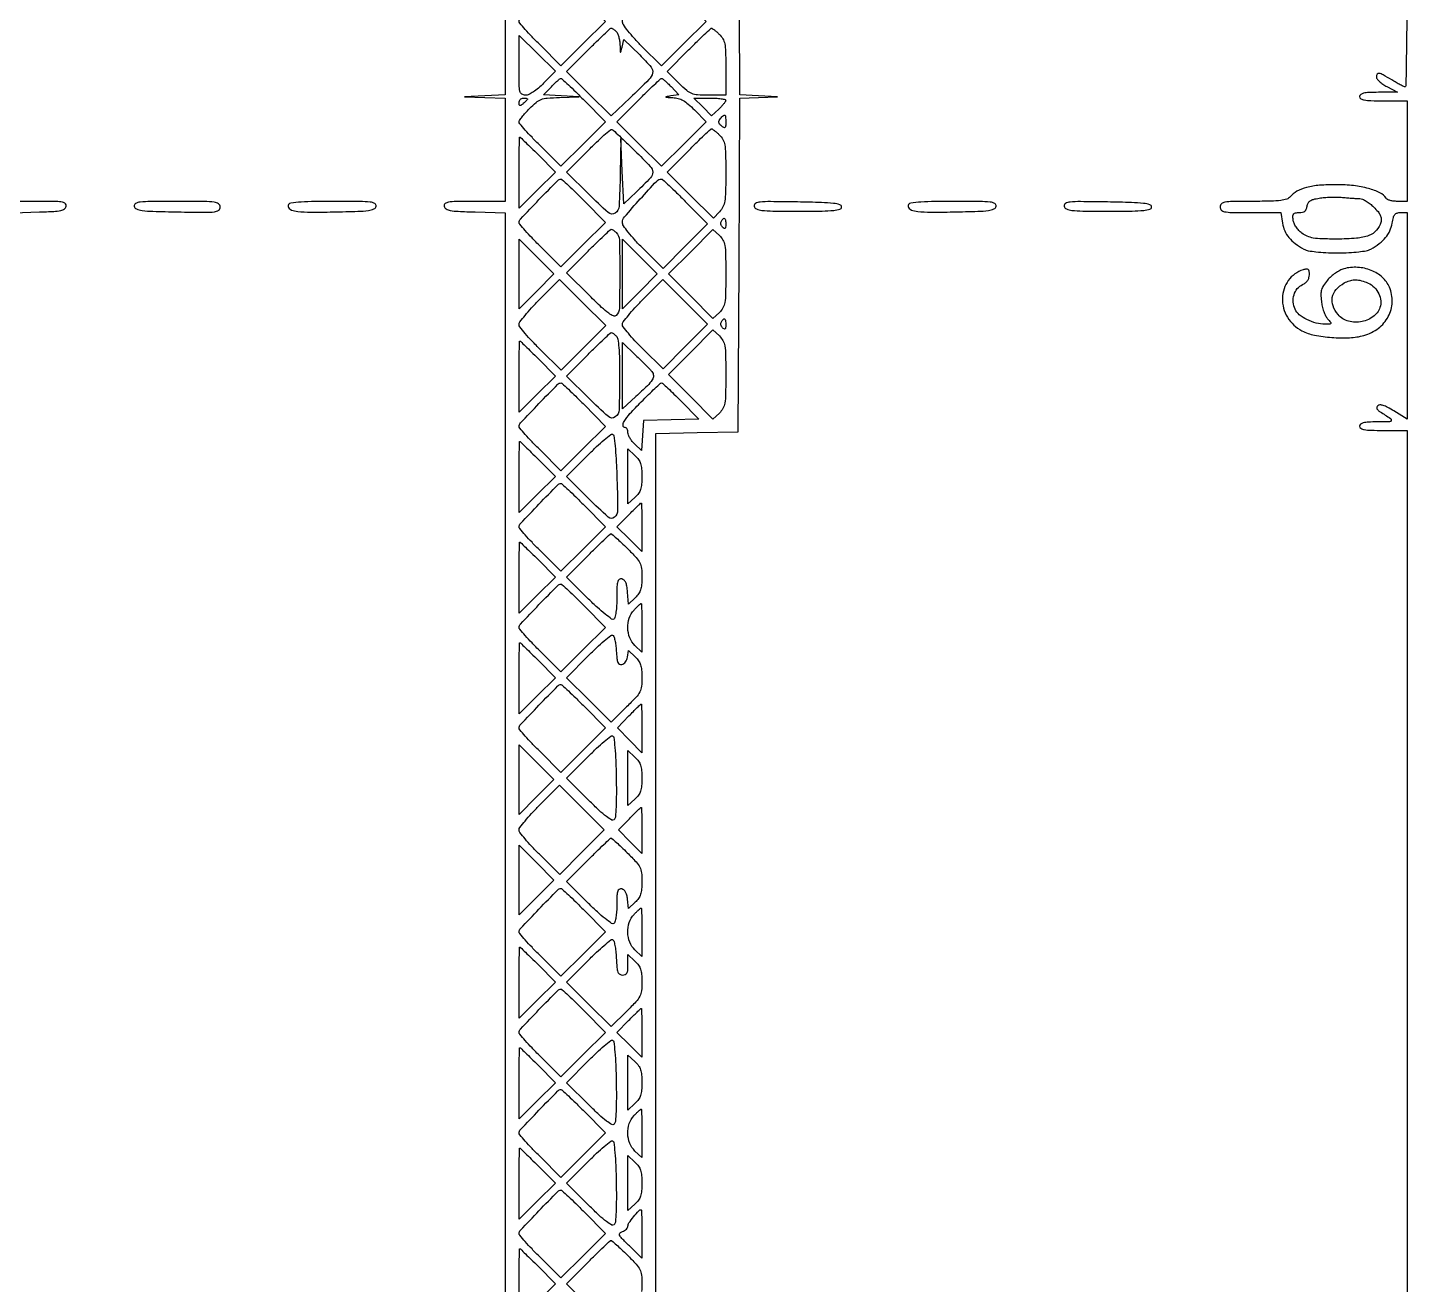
# Model space of a CAD drawing. Extents: x 0 to 836, y 5 to 589.
# Drawn here: x 91.03 to 132.95, y 369.64 to 407.7 of the extents above; entities that cross this region are included whole.
import ezdxf

# ---------------------------------------------------------------- set-up
doc = ezdxf.new("R2010")
doc.units = 0
doc.header["$MEASUREMENT"] = 0

msp = doc.modelspace()

# ---------------------------------------------------------------- linework, layer by layer
for points in [[(201.712326, 537.783562, -0.000001), (217.055896, 537.76491, -0.426088)], [(546.939, 229.3929, -0.000106), (546.943559, 250.949215, -0.000176), (546.957638, 269.095817, -0.000001), (546.976289, 285.583213, -0.415883)], [(836.0595, 588.6891), (420.497259, 588.710259, 0.000013), (261.145696, 588.714318, 0.000021), (126.989856, 588.708632), (4.934769, 588.698274, 0.19889), (4.878609, 588.675009, 0.198853), (4.855343, 588.618859), (4.83877, 516.273901, 0.000036), (4.826254, 436.744061, 0.000021), (4.8222, 342.282364), (4.8222, 95.946129), (4.469225, 95.920114, 0.031904), (4.160456, 95.877435, 0.315999), (4.075312, 95.787407, 0.415411), (4.137995, 95.703578, 0.035338), (4.43445, 95.6826), (4.8222, 95.6826), (4.8222, 50.2101), (4.8222, 4.7376), (420.462, 4.7376), (836.1018, 4.7376)], [(604.852986, 529.408162, -0.000002), (620.423836, 529.389509, -0.550615)], [(238.738155, 529.614638, -0.000002), (224.300981, 529.63329, -0.415836)], [(308.18842, 529.408162, -0.000002), (322.638019, 529.38951, -0.415836)], [(531.796111, 538.074638, -0.000002), (517.6951, 538.093291, -0.426056)], [(413.368417, 538.074638, -0.000002), (399.676779, 538.093291, -0.415815)], [(77.850638, 481.579418, -0.000002), (77.869294, 494.031443, -0.550517)], [(336.166934, 548.220763, -0.000002), (326.827688, 548.233536, -0.413812)], [(77.644162, 421.684687, -0.000002), (77.625507, 409.236574, -0.415775)], [(333.609652, 529.614638, -0.000003), (323.198363, 529.633296, -0.415688)], [(383.716206, 529.408162, -0.000003), (394.123716, 529.389504, -0.425916)], [(68.6952, 512.4222), (68.6952, 424.07169), (68.6952, 335.721179), (68.2299, 335.759766, 0.007133), (67.929172, 335.78039, 0.107826), (67.826408, 335.763741, 0.250288), (67.778728, 335.707689, 0.053641), (67.7646, 335.576376, 0.040763), (67.773948, 335.461903, 0.150693), (67.805902, 335.397748, 0.157767), (67.867426, 335.364407, 0.045946), (67.9761, 335.3544, 0.038131), (68.057092, 335.360586, 0.057076), (68.125472, 335.379251, 0.074992), (68.172132, 335.406604, 0.226478), (68.1876, 335.439, -0.308176), (68.230223, 335.501586, -0.104548), (68.344539, 335.520821, -0.079759), (68.484837, 335.492261, -0.106751), (68.59368, 335.42208, -0.198532), (68.652554, 335.280239, -0.000012), (68.672972, 321.077246, -0.000309), (68.688474, 301.604946, -0.000063), (68.690329, 267.04413)], [(77.841889, 210.212758, -0.000002), (77.851786, 217.49274, -0.413814)], [(86.1228, 450.792572), (86.1228, 406.705194), (85.499464, 406.600455, 0.100315), (83.868412, 405.97451, 0.099926), (82.607151, 404.762259, 0.1007), (81.921518, 403.164231, 0.103551), (81.924609, 401.442009, 0.050819), (82.199961, 400.581557, 0.047863), (82.647485, 399.775665, 0.049065), (83.22665, 399.088919, 0.060583), (83.892168, 398.581824, 0.027792), (84.313921, 398.365183, 0.017806), (84.824667, 398.159201, 0.016577), (85.310444, 398.001134, 0.070475), (85.612129, 397.9584, -0.018306), (85.71499, 397.954633, -0.015555), (85.82308, 397.943316, -0.015835), (85.920901, 397.926816, -0.041935), (85.988981, 397.907049, -0.309751), (86.079515, 397.775741, -0.000067), (86.101574, 389.726527, -0.000595), (86.119331, 377.187861, -0.000057), (86.1228, 346.554849), (86.1228, 295.254)], [(86.292, 346.554849, -0.000057), (86.295469, 377.187861, -0.000595)], [(105.493949, 412.619056), (105.4962, 405.664413), (104.88285, 405.635216), (104.2695, 405.60602), (104.88285, 405.58921), (105.4962, 405.5724), (105.4962, 404.0073), (105.4962, 402.4422), (104.559397, 402.4422, 0.003525), (104.004564, 402.438289, 0.03688), (103.77809, 402.418348, 0.135392), (103.678825, 402.372739, 0.271434), (103.65095, 402.29415, 0.216015), (103.706852, 402.214967, 0.087454), (103.833552, 402.167839, 0.034227), (104.075408, 402.140339, 0.004591), (104.587753, 402.122088), (105.4962, 402.098076), (105.4962, 361.027638)], [(132.817441, 408.857876, -0.002075), (132.803362, 407.315023, -0.000174), (132.784585, 405.936733, -0.412124), (132.75855, 405.911233, -0.111035), (132.718791, 405.920459, -0.00754), (132.614333, 405.972765, -0.010506), (132.490946, 406.040225, -0.007675), (132.3567, 406.120093, 0.00846), (132.095431, 406.274978, 0.082579), (131.975375, 406.319268, 0.307657), (131.916, 406.293581, 0.142341), (131.8914, 406.208921, 0.168972), (131.911957, 406.149827, 0.03918), (131.984592, 406.071527, 0.036138), (132.087199, 405.989844, 0.0286), (132.20865, 405.91656), (132.5259, 405.749078), (131.95485, 405.745339, 0.009031), (131.662458, 405.738142, 0.045588), (131.500748, 405.716377, 0.104163), (131.414975, 405.676783, 0.236978), (131.3838, 405.6147, 0.266366), (131.420279, 405.551083, 0.088943), (131.5248, 405.512682, 0.037256), (131.723814, 405.492675, 0.00643), (132.1029, 405.4878), (132.822, 405.4878), (132.822, 403.965), (132.822, 402.4422), (132.530893, 402.4422, -0.029666), (132.41522, 402.449069, -0.035767), (132.30834, 402.469639, -0.038608), (132.223444, 402.499556, -0.151451), (132.182056, 402.535609, 0.142373), (131.998671, 402.701175, 0.045803), (131.652207, 402.83158, 0.039222), (131.201158, 402.918346, 0.027292), (130.683133, 402.947942, 0.020495), (130.167332, 402.928082, 0.043889), (129.774821, 402.86184, 0.058565), (129.483189, 402.748085, 0.097691), (129.279591, 402.582205, -0.139143), (129.174019, 402.509681, -0.050332), (128.995005, 402.468741, -0.026172), (128.70027, 402.447506, -0.004898), (128.158641, 402.4422, 0.00303), (127.533812, 402.438414, 0.038695), (127.300555, 402.417489, 0.14393), (127.19495, 402.366121, 0.211101), (127.1538, 402.273, 0.198458), (127.192086, 402.180341, 0.152472), (127.289923, 402.128841, 0.042082), (127.505486, 402.10769, 0.003423), (128.073587, 402.1038), (128.993375, 402.1038), (129.044889, 401.781649, 0.066999), (129.114487, 401.550418, 0.065915), (129.243014, 401.344409, 0.058972), (129.43459, 401.161026, 0.03896), (129.6918, 400.996937, 0.075324), (129.828392, 400.948678, 0.01965), (130.059134, 400.913815, 0.017386), (130.354051, 400.891389, 0.010282), (130.707, 400.88413, 0.010282), (131.059949, 400.891389, 0.017386), (131.354866, 400.913815, 0.01965), (131.585608, 400.948678, 0.075324), (131.7222, 400.996937, 0.03896), (131.97941, 401.161026, 0.058972), (132.170986, 401.344409, 0.065915), (132.299513, 401.550418, 0.066999), (132.369111, 401.781649, -0.022349), (132.404468, 401.9532, -0.104443), (132.448654, 402.04327, -0.156671), (132.51556, 402.08863, -0.07136), (132.621313, 402.1038), (132.822, 402.1038), (132.822, 398.973445), (132.822, 395.843089), (132.420392, 396.093056, 0.015207), (132.232426, 396.202264, 0.044291), (132.094701, 396.261696, 0.071963), (131.996019, 396.279163, 0.213905), (131.933942, 396.25365, 0.112662), (131.906948, 396.208104, 0.169717), (131.908118, 396.162405, 0.119778), (131.940032, 396.115781, 0.043552), (132.004478, 396.067288, -0.005817), (132.315876, 395.86784, -0.331812), (132.337897, 395.807278, -0.323375), (132.286079, 395.76762, -0.00566), (131.91255, 395.761491, 0.010086), (131.64427, 395.754713, 0.048769), (131.493523, 395.733025, 0.109555), (131.413285, 395.693411, 0.227288), (131.3838, 395.6319, 0.266366), (131.420279, 395.568283, 0.088943), (131.5248, 395.529882, 0.037256), (131.723814, 395.509875, 0.00643), (132.1029, 395.505), (132.822, 395.505), (132.822, 357.7311)], [(86.313226, 389.726527, -0.000067), (86.335285, 397.775741, -0.309751)], [(90.613092, 402.097537), (91.391429, 402.121818, 0.005792), (91.822389, 402.140262, 0.039049), (92.034191, 402.168473, 0.095791), (92.146604, 402.216196, 0.199932), (92.198086, 402.29415, 0.243752), (92.174951, 402.371912, 0.15484), (92.090015, 402.417894, 0.042959), (91.894256, 402.438148, 0.004308), (91.423939, 402.4422), (90.621472, 402.4422)], [(108.025353, 368.991696), (107.357287, 369.655843), (108.011009, 370.313421, -0.002978), (108.264607, 370.565495, -0.004735), (108.484927, 370.777836, -0.001262), (108.678544, 370.960014, -0.190361), (108.706355, 370.971, -0.183123), (108.733577, 370.960684, -0.002559), (108.867003, 370.84138, -0.00676), (109.020527, 370.698868, -0.004352), (109.19479, 370.52974, -0.011159), (109.46338, 370.252376, -0.068662), (109.577001, 370.089776, -0.091161), (109.62704, 369.922686, -0.027296), (109.6416, 369.656187, -0.020224), (109.63237, 369.428085, -0.057956)]]:
    msp.add_lwpolyline(points, format="xyb")
msp.add_lwpolyline([(110.0646, 359.643478), (110.0646, 395.415877), (111.31245, 395.439288), (112.5603, 395.4627), (112.582116, 400.51755), (112.603931, 405.5724), (113.174316, 405.58897), (113.7447, 405.60554), (113.174314, 405.63512), (112.603928, 405.6647), (112.582114, 410.7157)])
for points in [[(107.888191, 408.552621), (108.541913, 407.895043), (107.865123, 407.222223), (107.188333, 406.549402), (106.553767, 407.179734, -0.006272), (106.310589, 407.427426, -0.009458), (106.105604, 407.649794, -0.004832), (105.938915, 407.841324, -0.178485), (105.9192, 407.894793, -0.192259), (105.960519, 407.998278, -0.001907), (106.52223, 408.585052, -0.001843), (107.089416, 409.168721, -0.201678), (107.188067, 409.2102, -0.189182), (107.218886, 409.198107, -0.001546), (107.41287, 409.017036, -0.005248), (107.634255, 408.804687, -0.003319)], [(110.933791, 408.552621), (111.587513, 407.895043), (110.9108, 407.222298), (110.234086, 406.549554), (109.641743, 407.137358, -0.012488), (109.40788, 407.381318, -0.018858), (109.217941, 407.606097, -0.017163), (109.079618, 407.79599, -0.149915), (109.0494, 407.894508, -0.179392), (109.110774, 408.060065, -0.005699), (109.592058, 408.607243, -0.005211), (110.0885, 409.147418, -0.207175), (110.233516, 409.2102, -0.189144), (110.264429, 409.198072, -0.001555), (110.458425, 409.017036, -0.005264), (110.679845, 408.804687, -0.00333)], [(106.662608, 406.019368, -0.021802), (106.504588, 405.87181, -0.031162), (106.351374, 405.756474, -0.035457), (106.215109, 405.679879, -0.11075), (106.113086, 405.657, -0.149566), (106.003249, 405.690608, -0.193963), (105.944871, 405.777091, -0.049624), (105.922816, 405.974199, -0.003066), (105.9192, 406.564006), (105.9192, 407.471012), (106.468723, 406.926374), (107.018245, 406.381736)], [(108.86328, 407.58588, -0.097598), (108.903069, 407.526559, -0.031388), (108.937919, 407.42596, -0.029948), (108.963497, 407.30645, -0.029422), (108.974809, 407.18403, 0.001452), (108.981953, 406.98687, 0.179947), (108.991386, 406.964257, 0.596873), (109.003126, 406.967339, 0.002953), (109.038259, 407.116097), (109.0917, 407.348493), (109.57438, 406.876263, -0.020522), (109.917433, 406.511913, -0.237876), (109.96398, 406.32746, -0.1432), (109.85474, 406.129546, -0.006301), (109.283946, 405.57675), (108.706242, 405.0312), (108.031764, 405.701721), (107.357287, 406.372243), (108.011009, 407.029821, -0.00347), (108.265094, 407.281883, -0.005473), (108.486951, 407.494236, -0.001679), (108.681109, 407.674827, -0.188655), (108.713245, 407.6874, -0.123383), (108.738329, 407.681115, -0.025963), (108.77733, 407.657579, -0.025733), (108.820854, 407.624743, -0.021906)], [(111.983797, 407.503453, -0.070958), (112.09157, 407.36879, -0.08589), (112.148788, 407.217644, -0.041943), (112.173949, 406.982715, -0.005714), (112.1796, 406.488253), (112.1796, 405.657), (111.654052, 405.657, -0.015695), (111.32786, 405.667242, -0.079889), (111.151263, 405.707143, -0.08185), (110.998074, 405.80001, -0.016927), (110.764915, 406.013836), (110.401325, 406.370672), (111.055828, 407.029036, -0.002775), (111.309528, 407.281416, -0.004427), (111.529477, 407.494006, -0.001105), (111.723125, 407.677074, -0.191053), (111.749163, 407.6874, -0.158456), (111.77266, 407.679762, -0.009073), (111.834105, 407.633366, -0.013118), (111.905961, 407.573924, -0.009207)], [(107.888191, 405.507021), (108.541913, 404.849443), (107.865123, 404.176623), (107.188333, 403.503802), (106.553767, 404.134134, -0.006156), (106.310586, 404.381713, -0.0093), (106.105604, 404.603731, -0.00468), (105.938637, 404.795039, -0.178924), (105.9192, 404.847616, -0.152855), (105.934258, 404.89572, -0.013223), (106.011223, 405.000581, -0.01645), (106.112478, 405.122639, -0.012023), (106.232469, 405.251583, -0.023188), (106.435994, 405.441541, -0.087619), (106.585806, 405.529273, -0.070377), (106.77276, 405.569992, -0.011651), (107.141919, 405.588701), (107.7381, 405.605001), (107.19768, 405.635341), (106.65726, 405.66568), (106.896258, 405.91514, -0.009653), (106.991428, 406.010712, -0.013858), (107.079622, 406.091321, -0.009613), (107.155306, 406.154239, -0.170197), (107.184863, 406.1646, -0.188381), (107.217678, 406.151782, -0.001749), (107.411928, 405.971436, -0.005589), (107.634028, 405.759081, -0.003548)], [(110.523632, 405.917342), (110.760521, 405.670084), (110.51831, 405.633918, 0.002035), (110.366209, 405.610573, 0.64112), (110.36367, 405.601548, 0.166041), (110.383778, 405.593616, 0.001091), (110.575736, 405.585076, -0.055304), (110.740514, 405.559704, -0.064201), (110.887052, 405.499213, -0.04969), (111.040403, 405.389961, -0.019116), (111.230781, 405.210264), (111.58619, 404.848128), (110.909995, 404.175899), (110.2338, 403.503669), (109.556943, 404.176556), (108.880087, 404.849443), (109.533809, 405.507021, -0.003548), (109.787972, 405.759081, -0.005589), (110.010072, 405.971436, -0.001749), (110.204322, 406.151782, -0.188381), (110.237137, 406.1646, -0.16987), (110.266656, 406.154273, -0.009741), (110.341758, 406.091968, -0.013962), (110.429271, 406.01207, -0.009738)], [(106.173, 405.540459, -0.172217), (106.166693, 405.52269, -0.016008), (106.135723, 405.486963, -0.019119), (106.094707, 405.445868, -0.013852), (106.0461, 405.4032, -0.020633), (105.977493, 405.350886, -0.217533), (105.943676, 405.344669, -0.304492), (105.924084, 405.366426, -0.035496), (105.9192, 405.435141, -0.091307), (105.928849, 405.487541, -0.095788), (105.956477, 405.53208, -0.099536), (105.997684, 405.561884, -0.107348), (106.0461, 405.5724, -0.023761), (106.094732, 405.570088, -0.037907), (106.135723, 405.563017, -0.044235), (106.165011, 405.552822, -0.294983)], [(112.1796, 405.502547, -0.149145), (112.167936, 405.464314, -0.019092), (112.116748, 405.394167, -0.020964), (112.047574, 405.313768, -0.016049), (111.965637, 405.231686), (111.751675, 405.030679), (111.480814, 405.30154), (111.209954, 405.5724), (111.694777, 405.5724, -0.013535), (111.880647, 405.567368, -0.022244), (112.037183, 405.551881, -0.018148), (112.157453, 405.530071, -0.352364)], [(112.1796, 404.842941, -0.015399), (112.175846, 404.721075, -0.195984), (112.156376, 404.680629, -0.332293), (112.121496, 404.67736, -0.036154), (112.051657, 404.727266, -0.046911), (111.994253, 404.784794, -0.137756), (111.97181, 404.835488, -0.150414), (111.979987, 404.887611, -0.059704), (112.019716, 404.949125, -0.021987), (112.109008, 405.047568, -0.358351), (112.150329, 405.051795, -0.237665), (112.175377, 405.007833, -0.012803)], [(109.426866, 403.97452, -0.008438), (109.893169, 403.5029, -0.183598), (109.967593, 403.326725, -0.204086), (109.901416, 403.154109, -0.010762), (109.4724, 402.729246), (109.0917, 402.368125), (109.045266, 403.356912), (108.998832, 404.3457), (108.981816, 403.277409, -0.008296), (108.949953, 402.297901, -0.240881), (108.828621, 402.086904, -0.33816), (108.619525, 402.102827, -0.01357), (108.029316, 402.658556), (107.357287, 403.326643), (108.011503, 403.984718, -0.005902), (108.266686, 404.235418, -0.00939), (108.491461, 404.443125, -0.003832), (108.685897, 404.61349, -0.269464), (108.726719, 404.621147, -0.09978), (108.767123, 404.596932, -0.001718), (108.95755, 404.422271, -0.004292), (109.177508, 404.2156, -0.002836)], [(111.983797, 404.457853, -0.077278), (112.093204, 404.317569, -0.085351), (112.150203, 404.155312, -0.037591), (112.174487, 403.893199, -0.00431), (112.1796, 403.300056, -0.004654), (112.174222, 402.722227, -0.034745), (112.150102, 402.449095, -0.074026), (112.09563, 402.276266, -0.075413), (111.993413, 402.128019), (111.807227, 401.929832), (111.105115, 402.628296), (110.403004, 403.326761), (111.056667, 403.98428, -0.002779), (111.310046, 404.236336, -0.004432), (111.529724, 404.448654, -0.001108), (111.723127, 404.631475, -0.191041), (111.749163, 404.6418, -0.158456), (111.77266, 404.634162, -0.009073), (111.834105, 404.587766, -0.013118), (111.905961, 404.528324, -0.009207)], [(106.492778, 403.856889), (107.019168, 403.325778), (106.469184, 402.780683), (105.9192, 402.235588), (105.9192, 403.311794, -0.002054), (105.920896, 403.724464, -0.003426), (105.926131, 404.071864, -0.000473), (105.933145, 404.378578, -0.407257), (105.942794, 404.388, -0.193708), (105.958794, 404.38156, -0.000647), (106.114084, 404.231986, -0.003383), (106.289276, 404.060501, -0.002097)], [(107.888191, 402.461421), (108.541913, 401.803843), (107.865123, 401.131023), (107.188333, 400.458202), (106.553767, 401.088534, -0.006272), (106.310589, 401.336226, -0.009458), (106.105604, 401.558594, -0.004832), (105.938915, 401.750124, -0.178485), (105.9192, 401.803593, -0.192259), (105.960519, 401.907078, -0.001907), (106.52223, 402.493852, -0.001843), (107.089416, 403.077521, -0.201678), (107.188067, 403.119, -0.189182), (107.218886, 403.106907, -0.001546), (107.41287, 402.925836, -0.005248), (107.634255, 402.713487, -0.003319)], [(110.9529, 402.4422), (111.625731, 401.7654), (110.952902, 401.088602), (110.280074, 400.411805), (109.664737, 401.023035, -0.011914), (109.420996, 401.276969, -0.018359), (109.223876, 401.508928, -0.016542), (109.080232, 401.704054, -0.15152), (109.0494, 401.80346, -0.179417), (109.110731, 401.968875, -0.005689), (109.592101, 402.516065, -0.005203), (110.088605, 403.056265, -0.207169), (110.233516, 403.119, -0.189472), (110.26448, 403.106829, -0.001474), (110.464038, 402.92019, -0.005123), (110.691627, 402.701636, -0.003235)], [(94.260414, 402.29415, 0.252541), (94.327342, 402.212126, 0.065668), (94.497571, 402.166747, 0.025016), (94.826806, 402.140567, 0.002804), (95.577917, 402.122747, 0.002061), (96.403083, 402.1112, 0.031064), (96.689668, 402.126185, 0.126764), (96.8178, 402.175372, 0.24262), (96.867, 402.270797, 0.246211), (96.816558, 402.367024, 0.119511), (96.683279, 402.418298, 0.030265), (96.387428, 402.438703, 0.002087), (95.549497, 402.4422, 0.002314), (94.755125, 402.438523, 0.026279), (94.441727, 402.41913, 0.092921), (94.299345, 402.375139, 0.330137)], [(98.935144, 402.350229, 0.362859), (98.952441, 402.229753, 0.142614), (99.115029, 402.151472, 0.039903), (99.509933, 402.117573, 0.006123), (100.298813, 402.122605, 0.002888), (101.032483, 402.14051, 0.025518), (101.355386, 402.166788, 0.067043), (101.522379, 402.212307, 0.250335), (101.588591, 402.29415, 0.329521), (101.549782, 402.375108, 0.093362), (101.407985, 402.419122, 0.026378), (101.095724, 402.438521, 0.002325), (100.304496, 402.4422, 0.004799), (99.731743, 402.436703, 0.011967), (99.313482, 402.418652, 0.008478), (99.002665, 402.392476, 0.233154)], [(113.041285, 402.296332, 0.251212), (113.108728, 402.213355, 0.071206), (113.275255, 402.170142, 0.025348), (113.602801, 402.150125, 0.002588), (114.380359, 402.1461, 0.002964), (115.102334, 402.15038, 0.021179), (115.450993, 402.169299, 0.045119), (115.638997, 402.20482, 0.335246), (115.6905, 402.273, 0.334881), (115.638483, 402.341956, 0.04165), (115.442282, 402.380702, 0.020579), (115.083103, 402.406092, 0.002999), (114.351427, 402.423232, 0.002151), (113.532387, 402.433978, 0.02635), (113.21973, 402.420253, 0.099142), (113.08015, 402.377962, 0.328399)], [(117.716344, 402.350229, 0.362859), (117.733641, 402.229753, 0.142614), (117.896229, 402.151472, 0.039903), (118.291133, 402.117573, 0.006123), (119.080013, 402.122605, 0.002888), (119.813683, 402.14051, 0.025518), (120.136586, 402.166788, 0.067043), (120.303579, 402.212307, 0.250335), (120.369791, 402.29415, 0.329521), (120.330982, 402.375108, 0.093362), (120.189185, 402.419122, 0.026378), (119.876924, 402.438521, 0.002325), (119.085696, 402.4422, 0.004799), (118.512943, 402.436703, 0.011967), (118.094682, 402.418652, 0.008478), (117.783865, 402.392476, 0.233154)], [(122.431885, 402.296332, 0.251212), (122.499328, 402.213355, 0.071206), (122.665855, 402.170142, 0.025348), (122.993401, 402.150125, 0.002588), (123.770959, 402.1461, 0.002964), (124.492934, 402.15038, 0.021179), (124.841593, 402.169299, 0.045119), (125.029597, 402.20482, 0.335246), (125.0811, 402.273, 0.334881), (125.029083, 402.341956, 0.04165), (124.832882, 402.380702, 0.020579), (124.473703, 402.406092, 0.002999), (123.742027, 402.423232, 0.002151), (122.922987, 402.433978, 0.02635), (122.61033, 402.420253, 0.099142), (122.47075, 402.377962, 0.328399)], [(131.392691, 402.5268, -0.108756), (131.469653, 402.50986, -0.029931), (131.579532, 402.450804, -0.028752), (131.699156, 402.367108, -0.026519), (131.811822, 402.268091, -0.023751), (131.93974, 402.130578, -0.067973), (132.0096, 402.02063, -0.092861), (132.035468, 401.917217, -0.076605), (132.024896, 401.803861, -0.125335), (131.895932, 401.565119, -0.116489), (131.665257, 401.409255, -0.070217), (131.289578, 401.324424, -0.020473), (130.695774, 401.3001, -0.007147), (130.237736, 401.306647, -0.034314), (129.978104, 401.33196, -0.058729), (129.797144, 401.384606, -0.05978), (129.634554, 401.477667, -0.046887), (129.539851, 401.562927, -0.040033), (129.457031, 401.668743, -0.041732), (129.396365, 401.779617, -0.07475), (129.368931, 401.879517, -0.033542), (129.36267, 402.000431, -0.169847), (129.385591, 402.062874, -0.182714), (129.44127, 402.094832, -0.039926), (129.553397, 402.1038, 0.051709), (129.654215, 402.114254, 0.117387), (129.723103, 402.146716, 0.125712), (129.767113, 402.205016, 0.063945), (129.791666, 402.29415, -0.086661), (129.822897, 402.390331, -0.123498), (129.8827, 402.456806, -0.083627), (129.985487, 402.503396, -0.023955), (130.1571, 402.540117, -0.021387), (130.313449, 402.55899, -0.011893), (130.505181, 402.569272, -0.011845), (130.700073, 402.570461, -0.018742), (130.866858, 402.561267, 0.003403), (131.020362, 402.548073, 0.003371), (131.174506, 402.536925, 0.003307), (131.309495, 402.528973, 0.013057)], [(108.86328, 401.49468, -0.193087), (108.958068, 401.272913, -0.005732), (108.969381, 400.242038, -0.005737), (108.957048, 399.21124, -0.192828), (108.862052, 398.989292, -0.302107), (108.776752, 398.972123, -0.062273), (108.636168, 399.05123, -0.030479), (108.420714, 399.23192, -0.005997), (108.058354, 399.583852), (107.357404, 400.281161), (108.011067, 400.93868, -0.00347), (108.26513, 401.190719, -0.005473), (108.486968, 401.403054, -0.001679), (108.681109, 401.583627, -0.188654), (108.713245, 401.5962, -0.123383), (108.738329, 401.589915, -0.025963), (108.77733, 401.566378, -0.025733), (108.820854, 401.533543, -0.021906)], [(112.1796, 400.2426, -0.004241), (112.174515, 399.643077, -0.036928), (112.150376, 399.377916, -0.08434), (112.093859, 399.214454, -0.079023), (111.985591, 399.074632), (111.791581, 398.892369), (111.120425, 399.567485), (110.449269, 400.2426), (111.120425, 400.917715), (111.791581, 401.592831), (111.985591, 401.410568, -0.079023), (112.093859, 401.270746, -0.08434), (112.150376, 401.107284, -0.036928), (112.174515, 400.842123, -0.004241)], [(112.1796, 401.74848, -0.02285), (112.175618, 401.66139, -0.178281), (112.15845, 401.625321, -0.339454), (112.129996, 401.621913, -0.062607), (112.085451, 401.656509, -0.074436), (112.053737, 401.699391, -0.072722), (112.035656, 401.750018, -0.077894), (112.033521, 401.800399, -0.11056), (112.048144, 401.842629, -0.044558), (112.106732, 401.920888, -0.382301), (112.146688, 401.925252, -0.217734), (112.173645, 401.878226, -0.022936)], [(130.904364, 400.400201, 0.055757), (130.785335, 400.352442, 0.028701), (130.648286, 400.268349, 0.028124), (130.515614, 400.164533, 0.037788), (130.408857, 400.055544, 0.029405), (130.290821, 399.897245, 0.074549), (130.230761, 399.76735, 0.072535), (130.210557, 399.623416, 0.026727), (130.222637, 399.418212, 0.031012), (130.249503, 399.26559, 0.027174), (130.29591, 399.11041, 0.028137), (130.353462, 398.974733, 0.069644), (130.414007, 398.885567, -0.010125), (130.507995, 398.777387, -0.29066), (130.512543, 398.742415, -0.281034), (130.482741, 398.722614, -0.009632), (130.336695, 398.7198, -0.06538), (130.066144, 398.755329, -0.050678), (129.788062, 398.860768, -0.053033), (129.555839, 399.009502, -0.117448), (129.427452, 399.174466, -0.088801), (129.371887, 399.391724, -0.091593), (129.396118, 399.612283, -0.097345), (129.494816, 399.799038, -0.116273), (129.651834, 399.920657, 0.05591), (129.742624, 399.974984, 0.077484), (129.808225, 400.043289, 0.081855), (129.847516, 400.125213, 0.071083), (129.861, 400.219581, 0.033646), (129.853749, 400.327215, 0.197222), (129.825967, 400.375293, 0.203472), (129.773041, 400.38914, 0.035991), (129.67065, 400.366511, 0.166211), (129.222601, 400.04741, 0.151956), (129.04334, 399.508124, 0.141227), (129.197458, 398.931775, 0.139974), (129.635059, 398.52348, 0.068762), (130.013845, 398.391482, 0.030667), (130.538277, 398.319346, 0.030666), (131.078529, 398.311746, 0.056497), (131.511904, 398.381737, 0.094057), (131.950497, 398.599341, 0.109336), (132.251659, 398.953379, 0.113597), (132.368229, 399.390096, 0.108016), (132.285614, 399.842605, 0.11261), (132.073483, 400.139711, 0.085907), (131.732827, 400.350956, 0.080936), (131.320923, 400.444002, 0.082894)], [(107.866356, 398.003338), (107.189681, 397.326663), (106.554441, 397.957664, -0.009369), (106.311069, 398.208645, -0.013445), (106.105802, 398.440623, -0.009229), (105.945344, 398.639438, -0.166663), (105.9192, 398.715693, -0.164069), (105.944851, 398.791762, -0.009591), (106.098801, 398.986214, -0.013701), (106.296373, 399.213192, -0.009602), (106.530607, 399.458236), (107.142013, 400.07375), (107.842522, 399.376881), (108.54303, 398.680012)], [(110.953572, 398.043676), (110.280074, 397.366205), (109.664737, 397.977435, -0.00967), (109.428996, 398.220838, -0.013809), (109.230155, 398.446431, -0.009678), (109.075236, 398.639787, -0.165519), (109.0494, 398.715693, -0.164102), (109.07506, 398.791772, -0.009578), (109.229166, 398.98638, -0.01369), (109.426919, 399.21354, -0.009593), (109.661368, 399.458801), (110.273337, 400.074881), (110.950204, 399.398015), (111.62707, 398.721148)], [(131.585368, 399.992576, -0.085784), (131.785597, 399.874053, -0.082624), (131.937481, 399.693841, -0.086689), (132.017651, 399.482443, -0.109293), (132.01177, 399.2738, -0.16313), (131.818244, 398.971418, -0.119704), (131.455358, 398.800669, -0.116706), (131.04702, 398.813266, -0.150427), (130.73106, 399.012158, -0.088728), (130.576434, 399.274033, -0.138217), (130.555187, 399.533553, -0.134064), (130.672982, 399.771576, -0.081178), (130.9185, 399.971219, -0.05298), (131.074225, 400.039801, -0.069353), (131.227311, 400.066158, -0.063219), (131.392464, 400.050545, -0.035715)], [(112.1796, 398.70288, -0.02285), (112.175618, 398.61579, -0.178281), (112.15845, 398.579721, -0.339454), (112.129996, 398.576313, -0.062607), (112.085451, 398.610909, -0.074436), (112.053737, 398.653791, -0.072722), (112.035656, 398.704418, -0.077894), (112.033521, 398.754799, -0.11056), (112.048144, 398.797029, -0.044558), (112.106732, 398.875288, -0.382301), (112.146688, 398.879652, -0.217734), (112.173645, 398.832626, -0.022936)], [(106.492778, 397.681089), (107.019168, 397.149978), (106.469184, 396.604883), (105.9192, 396.059788), (105.9192, 397.135994, -0.002054), (105.920896, 397.548664, -0.003426), (105.926131, 397.896064, -0.000473), (105.933145, 398.202778, -0.407257), (105.942794, 398.2122, -0.193708), (105.958794, 398.20576, -0.000647), (106.114084, 398.056186, -0.003383), (106.289276, 397.884701, -0.002097)], [(108.86328, 398.36448, -0.161484), (108.910291, 398.27082, -0.015431), (108.939798, 398.013408, -0.015073), (108.959007, 397.652183, -0.005746), (108.9648, 397.148139, -0.007702), (108.949104, 396.129303, -0.234602), (108.832135, 395.910892, -0.349844), (108.624746, 395.922272, -0.013642), (108.029316, 396.482756), (107.357287, 397.150843), (108.011009, 397.808421, -0.00347), (108.265094, 398.060483, -0.005473), (108.486951, 398.272836, -0.001679), (108.681109, 398.453427, -0.188655), (108.713245, 398.466, -0.123383), (108.738329, 398.459715, -0.025963), (108.77733, 398.436178, -0.025733), (108.820854, 398.403343, -0.021906)], [(112.1796, 397.197, -0.004241), (112.174515, 396.597477, -0.036928), (112.150376, 396.332316, -0.08434), (112.093859, 396.168854, -0.079023), (111.985591, 396.029032), (111.791581, 395.846769), (111.120425, 396.521885), (110.449269, 397.197), (111.120425, 397.872115), (111.791581, 398.547231), (111.985591, 398.364968, -0.079023), (112.093859, 398.225146, -0.08434), (112.150376, 398.061684, -0.036928), (112.174515, 397.796523, -0.004241)], [(109.944936, 397.285784, -0.168991), (109.988823, 397.164983, -0.1476), (109.951588, 397.035215, -0.056938), (109.804969, 396.856208, -0.008051), (109.457432, 396.529393), (109.0494, 396.157887), (109.0494, 397.160358), (109.0494, 398.162829), (109.447215, 397.785664, -0.003365), (109.606846, 397.632266, -0.003836), (109.757519, 397.483244, -0.003481), (109.883538, 397.354904, -0.021507)], [(107.888191, 396.285621), (108.541913, 395.628043), (107.865123, 394.955223), (107.188333, 394.282402), (106.553767, 394.912734, -0.006272), (106.310589, 395.160426, -0.009458), (106.105604, 395.382794, -0.004832), (105.938915, 395.574324, -0.178485), (105.9192, 395.627793, -0.192259), (105.960519, 395.731278, -0.001907), (106.52223, 396.318052, -0.001843), (107.089416, 396.901721, -0.201678), (107.188067, 396.9432, -0.189182), (107.218886, 396.931107, -0.001546), (107.41287, 396.750036, -0.005248), (107.634255, 396.537687, -0.003319)], [(110.822779, 396.39655), (111.364569, 395.849901), (110.524235, 395.8255), (109.6839, 395.8011), (109.657973, 395.346691), (109.632046, 394.892282), (109.425323, 395.086488, -0.035657), (109.346217, 395.172202, -0.034727), (109.279325, 395.269016, -0.036797), (109.232912, 395.362312, -0.097322), (109.2186, 395.435147, 0.052809), (109.212341, 395.49424, 0.072644), (109.193749, 395.544229, 0.092522), (109.166285, 395.577803, 0.176977), (109.134, 395.5896, -0.394924), (109.069537, 395.649925, -0.156661), (109.101652, 395.778652, -0.045895), (109.278542, 396.012787, -0.010703), (109.618181, 396.370027, -0.003863), (109.839592, 396.589726, -0.006056), (110.033693, 396.77483, -0.002046), (110.203056, 396.931183, -0.187498), (110.233975, 396.9432, -0.186972), (110.264785, 396.931261, -0.002234), (110.426329, 396.782622, -0.006338), (110.611716, 396.60608, -0.004055)], [(108.8802, 394.158263, -0.005916), (108.905042, 393.088673, -0.223398), (108.80732, 392.874571, -0.375535), (108.620323, 392.87746, -0.012132), (108.029316, 393.437156), (107.357287, 394.105243), (108.011503, 394.763318, -0.008176), (108.268472, 395.013486, -0.012717), (108.498832, 395.219722, -0.006921), (108.69612, 395.382859, -0.254388), (108.751809, 395.392928, -0.288934), (108.789373, 395.347314, -0.005688), (108.8256, 395.033666, -0.011184), (108.857422, 394.642878, -0.005957)], [(106.492778, 394.635489), (107.019168, 394.104378), (106.469184, 393.559283), (105.9192, 393.014188), (105.9192, 394.090394, -0.002054), (105.920896, 394.503064, -0.003426), (105.926131, 394.850464, -0.000473), (105.933145, 395.157178, -0.407257), (105.942794, 395.1666, -0.193708), (105.958794, 395.16016, -0.000647), (106.114084, 395.010586, -0.003383), (106.289276, 394.839101, -0.002097)], [(109.6416, 394.1091, -0.01996), (109.632256, 393.875137, -0.060554), (109.600543, 393.719323, -0.07653), (109.537483, 393.596555, -0.047368), (109.4301, 393.4746), (109.2186, 393.275906), (109.2186, 394.1091), (109.2186, 394.942294), (109.4301, 394.7436, -0.047368), (109.537483, 394.621645, -0.07653), (109.600543, 394.498877, -0.060554), (109.632256, 394.343063, -0.01996)], [(107.888191, 393.240021), (108.541913, 392.582443), (107.865123, 391.909623), (107.188333, 391.236802), (106.553767, 391.867134, -0.006272), (106.310589, 392.114826, -0.009458), (106.105604, 392.337194, -0.004832), (105.938915, 392.528724, -0.178485), (105.9192, 392.582193, -0.192259), (105.960519, 392.685678, -0.001907), (106.52223, 393.272452, -0.001843), (107.089416, 393.856121, -0.201678), (107.188067, 393.8976, -0.189182), (107.218886, 393.885507, -0.001546), (107.41287, 393.704436, -0.005248), (107.634255, 393.492087, -0.003319)], [(109.6416, 392.568686), (109.6416, 391.831971), (109.260733, 392.205764), (108.879867, 392.579556), (109.236048, 392.942478, -0.00324), (109.374363, 393.081596, -0.005133), (109.494852, 393.198792, -0.001471), (109.600531, 393.2989, -0.191126), (109.616914, 393.3054, -0.403157), (109.626966, 393.295722, -0.0011), (109.634349, 393.08899, -0.005234), (109.639826, 392.851176, -0.00314)], [(109.19479, 391.93354, -0.011159), (109.46338, 391.656176, -0.068662), (109.577001, 391.493576, -0.091161), (109.62704, 391.326486, -0.027296), (109.6416, 391.059987, -0.020255), (109.63228, 390.830009, -0.059357), (109.600888, 390.674815, -0.075301), (109.539147, 390.55281, -0.049494), (109.43544, 390.434016), (109.22928, 390.240339), (109.20279, 390.60889, 0.02076), (109.182625, 390.786157, 0.065034), (109.149015, 390.90102, 0.106282), (109.098646, 390.970638, 0.137163), (109.02825, 391.005523, 0.192474), (108.951783, 390.990592, 0.187536), (108.905626, 390.926872, 0.057578), (108.884617, 390.778972, 0.006519), (108.8802, 390.440196, -0.013652), (108.873681, 390.201491, -0.021967), (108.853664, 389.998995, -0.020068), (108.824704, 389.84215, -0.201279), (108.786809, 389.789067, -0.303266), (108.723007, 389.791322, -0.01208), (108.528128, 389.938974, -0.017355), (108.2933, 390.139696, -0.010125), (108.025353, 390.395496), (107.357287, 391.059643), (108.011009, 391.717221, -0.002978), (108.264607, 391.969295, -0.004735), (108.484927, 392.181636, -0.001262), (108.678544, 392.363814, -0.190361), (108.706355, 392.3748, -0.183123), (108.733577, 392.364484, -0.002559), (108.867003, 392.24518, -0.00676), (109.020527, 392.102668, -0.004352)], [(106.492778, 391.589889), (107.019168, 391.058778), (106.469184, 390.513683), (105.9192, 389.968588), (105.9192, 391.044794, -0.002054), (105.920896, 391.457464, -0.003426), (105.926131, 391.804864, -0.000473), (105.933145, 392.111578, -0.407257), (105.942794, 392.121, -0.193708), (105.958794, 392.11456, -0.000647), (106.114084, 391.964986, -0.003383), (106.289276, 391.793501, -0.002097)], [(107.888191, 390.194421), (108.541913, 389.536843), (107.865123, 388.864023), (107.188333, 388.191202), (106.553767, 388.821534, -0.006272), (106.310589, 389.069226, -0.009458), (106.105604, 389.291594, -0.004832), (105.938915, 389.483124, -0.178485), (105.9192, 389.536593, -0.192259), (105.960519, 389.640078, -0.001907), (106.52223, 390.226852, -0.001843), (107.089416, 390.810521, -0.201678), (107.188067, 390.852, -0.189182), (107.218886, 390.839907, -0.001546), (107.41287, 390.658836, -0.005248), (107.634255, 390.446487, -0.003319)], [(109.6416, 389.525953), (109.6416, 388.792106), (109.4301, 388.9908, -0.110354), (109.272474, 389.222797, -0.088052), (109.211844, 389.519881, -0.087666), (109.257093, 389.820873, -0.107938), (109.402547, 390.063997, -0.006974), (109.475033, 390.13903, -0.010459), (109.540553, 390.202283, -0.005704), (109.596975, 390.253334, -0.183019), (109.614047, 390.2598, -0.401662), (109.62525, 390.249069, -0.001379), (109.633506, 390.044232, -0.005864), (109.63962, 389.807344, -0.003519)], [(106.492778, 388.544289), (107.019168, 388.013178), (106.469184, 387.468083), (105.9192, 386.922988), (105.9192, 387.999194, -0.002054), (105.920896, 388.411864, -0.003426), (105.926131, 388.759264, -0.000473), (105.933145, 389.065978, -0.407257), (105.942794, 389.0754, -0.193708), (105.958794, 389.06896, -0.000647), (106.114084, 388.919386, -0.003383), (106.289276, 388.747901, -0.002097)], [(108.863656, 388.830784, 0.011437), (108.882732, 388.5957, 0.070839), (108.912072, 388.478493, 0.179114), (108.960326, 388.425773, 0.167389), (109.032856, 388.415298, 0.114359), (109.089804, 388.440457, 0.069032), (109.14242, 388.492673, 0.063411), (109.182955, 388.562699, 0.064296), (109.20441, 388.640323), (109.232519, 388.838017), (109.43706, 388.645862, -0.050195), (109.539717, 388.527939, -0.075004), (109.601042, 388.406089, -0.058961), (109.632306, 388.250865, -0.020245), (109.6416, 388.021413, -0.027995), (109.626588, 387.753503, -0.092548), (109.575159, 387.585172, -0.067417), (109.457957, 387.419507, -0.010325), (109.175843, 387.129149), (108.710086, 386.669178), (108.033687, 387.34161), (107.357287, 388.014043), (108.011503, 388.672118, -0.008164), (108.268472, 388.922298, -0.012696), (108.498832, 389.128572, -0.006904), (108.696132, 389.291773, -0.25397), (108.751809, 389.301897, -0.235212), (108.78684, 389.267271, -0.024027), (108.820177, 389.151835, -0.025982), (108.847529, 389.002488, -0.017775)], [(107.888191, 387.148821), (108.541913, 386.491243), (107.865123, 385.818423), (107.188333, 385.145602), (106.553767, 385.775934, -0.006272), (106.310589, 386.023626, -0.009458), (106.105604, 386.245994, -0.004832), (105.938915, 386.437524, -0.178485), (105.9192, 386.490993, -0.192259), (105.960519, 386.594478, -0.001907), (106.52223, 387.181252, -0.001843), (107.089416, 387.764921, -0.201678), (107.188067, 387.8064, -0.189182), (107.218886, 387.794307, -0.001546), (107.41287, 387.613236, -0.005248), (107.634255, 387.400887, -0.003319)], [(109.6416, 386.475806), (109.6416, 385.737412), (109.270865, 386.116256), (108.90013, 386.4951), (109.24618, 386.85465, -0.003333), (109.380611, 386.992475, -0.005278), (109.497828, 387.108582, -0.00154), (109.60061, 387.207651, -0.193338), (109.616914, 387.2142, -0.403185), (109.626966, 387.204521, -0.001095), (109.634349, 386.997297, -0.005222), (109.639826, 386.758941, -0.003133)], [(108.861461, 385.014301, -0.005496), (108.865814, 384.497898, -0.011756), (108.855419, 384.099333, -0.008658), (108.835042, 383.7952, -0.177113), (108.796885, 383.713045, -0.338292), (108.724329, 383.703339, -0.033263), (108.567745, 383.80726, -0.024841), (108.346854, 383.99411, -0.007671), (108.033018, 384.296676), (107.357287, 384.968443), (108.011503, 385.626518, -0.008185), (108.268472, 385.876677, -0.012732), (108.498832, 386.082887, -0.006932), (108.696111, 386.245976, -0.254689), (108.751809, 386.256006, -0.29226), (108.789606, 386.20941, -0.006187), (108.820677, 385.901149, -0.011467), (108.846167, 385.510423, -0.005699)], [(109.6416, 384.9723, -0.01996), (109.632256, 384.738337, -0.060554), (109.600543, 384.582523, -0.07653), (109.537483, 384.459755, -0.047368), (109.4301, 384.3378), (109.2186, 384.139106), (109.2186, 384.9723), (109.2186, 385.805494), (109.4301, 385.6068, -0.047368), (109.537483, 385.484845, -0.07653), (109.600543, 385.362077, -0.060554), (109.632256, 385.206263, -0.01996)], [(107.823372, 382.731076), (107.149874, 382.053605), (106.534537, 382.664835, -0.00967), (106.298796, 382.908238, -0.013809), (106.099955, 383.133831, -0.009678), (105.945036, 383.327187, -0.165519), (105.9192, 383.403093, -0.164102), (105.94486, 383.479172, -0.009578), (106.098966, 383.67378, -0.01369), (106.296719, 383.90094, -0.009593), (106.531168, 384.146201), (107.143137, 384.762281), (107.820004, 384.085415), (108.49687, 383.408548)], [(109.6416, 383.387294), (109.6416, 382.690588), (109.284679, 383.04751), (108.927757, 383.404431), (109.259548, 383.744215, -0.00354), (109.388543, 383.874461, -0.005583), (109.501257, 383.984188, -0.001731), (109.599891, 384.077437, -0.190734), (109.616469, 384.084, -0.402212), (109.626693, 384.074189, -0.001273), (109.634218, 383.879343, -0.005633), (109.639794, 383.654443, -0.00338)], [(109.19479, 382.71214, -0.011159), (109.46338, 382.434776, -0.068662), (109.577001, 382.272176, -0.091161), (109.62704, 382.105086, -0.027296), (109.6416, 381.838587, -0.02025), (109.632291, 381.608835, -0.059187), (109.600954, 381.453628, -0.075175), (109.539392, 381.33169, -0.049794), (109.436137, 381.213271), (109.230674, 381.020249), (109.203487, 381.303582, 0.03428), (109.182571, 381.429819, 0.070082), (109.146097, 381.523119, 0.094685), (109.094416, 381.584303, 0.12397), (109.02825, 381.61496, 0.169177), (108.952383, 381.603652, 0.199828), (108.906338, 381.548224, 0.066622), (108.884861, 381.419786, 0.00816), (108.8802, 381.134196, -0.01709), (108.873392, 380.935083, -0.023761), (108.852769, 380.757883, -0.021609), (108.823322, 380.617378, -0.194245), (108.786809, 380.567667, -0.303266), (108.723007, 380.569922, -0.01208), (108.528128, 380.717574, -0.017355), (108.2933, 380.918296, -0.010125), (108.025353, 381.174096), (107.357287, 381.838243), (108.011009, 382.495821, -0.002978), (108.264607, 382.747895, -0.004735), (108.484927, 382.960236, -0.001262), (108.678544, 383.142414, -0.190361), (108.706355, 383.1534, -0.183123), (108.733577, 383.143084, -0.002559), (108.867003, 383.02378, -0.00676), (109.020527, 382.881268, -0.004352)], [(107.888191, 380.973021), (108.541913, 380.315443), (107.865123, 379.642623), (107.188333, 378.969802), (106.553767, 379.600134, -0.006272), (106.310589, 379.847826, -0.009458), (106.105604, 380.070194, -0.004832), (105.938915, 380.261724, -0.178485), (105.9192, 380.315193, -0.192259), (105.960519, 380.418678, -0.001907), (106.52223, 381.005452, -0.001843), (107.089416, 381.589121, -0.201678), (107.188067, 381.6306, -0.189182), (107.218886, 381.618507, -0.001546), (107.41287, 381.437436, -0.005248), (107.634255, 381.225087, -0.003319)], [(109.6416, 380.304553), (109.6416, 379.570706), (109.4301, 379.7694, -0.110354), (109.272474, 380.001397, -0.088052), (109.211844, 380.298481, -0.087666), (109.257093, 380.599473, -0.107938), (109.402547, 380.842597, -0.006974), (109.475033, 380.91763, -0.010459), (109.540553, 380.980883, -0.005704), (109.596975, 381.031934, -0.183019), (109.614047, 381.0384, -0.401662), (109.62525, 381.027669, -0.001379), (109.633506, 380.822832, -0.005864), (109.63962, 380.585944, -0.003519)], [(106.492778, 379.322889), (107.019168, 378.791778), (106.469184, 378.246683), (105.9192, 377.701588), (105.9192, 378.777794, -0.002054), (105.920896, 379.190464, -0.003426), (105.926131, 379.537864, -0.000473), (105.933145, 379.844578, -0.407257), (105.942794, 379.854, -0.193708), (105.958794, 379.84756, -0.000647), (106.114084, 379.697986, -0.003383), (106.289276, 379.526501, -0.002097)], [(108.863087, 379.530035, 0.008992), (108.882573, 379.236087, 0.066466), (108.912734, 379.099225, 0.166981), (108.966337, 379.033014, 0.140751), (109.053437, 379.008, 0.095498), (109.136058, 379.023926, 0.177211), (109.186212, 379.068956, 0.101799), (109.211888, 379.156432, 0.020653), (109.2186, 379.318847), (109.2186, 379.629694), (109.4301, 379.431, -0.047275), (109.537278, 379.309323, -0.076204), (109.600381, 379.18678, -0.060638), (109.632194, 379.031672, -0.020294), (109.6416, 378.800013, -0.027995), (109.626588, 378.532103, -0.092548), (109.575159, 378.363772, -0.067417), (109.457957, 378.198107, -0.010325), (109.175843, 377.907749), (108.710086, 377.447778), (108.033687, 378.12021), (107.357287, 378.792643), (108.011503, 379.450718, -0.008169), (108.268472, 379.700893, -0.012704), (108.498832, 379.907153, -0.00691), (108.696127, 380.07033, -0.25413), (108.751809, 380.080432, -0.249107), (108.786854, 380.043876, -0.019132), (108.820009, 379.907054, -0.022677), (108.84719, 379.732121, -0.015148)], [(107.888191, 377.927421), (108.541913, 377.269843), (107.865123, 376.597023), (107.188333, 375.924202), (106.553767, 376.554534, -0.006272), (106.310589, 376.802226, -0.009458), (106.105604, 377.024594, -0.004832), (105.938915, 377.216124, -0.178485), (105.9192, 377.269593, -0.192259), (105.960519, 377.373078, -0.001907), (106.52223, 377.959852, -0.001843), (107.089416, 378.543521, -0.201678), (107.188067, 378.585, -0.189182), (107.218886, 378.572907, -0.001546), (107.41287, 378.391836, -0.005248), (107.634255, 378.179487, -0.003319)], [(109.6416, 377.256086), (109.6416, 376.519371), (109.260733, 376.893164), (108.879867, 377.266956), (109.236048, 377.629878, -0.00324), (109.374363, 377.768996, -0.005133), (109.494852, 377.886192, -0.001471), (109.600531, 377.9863, -0.191126), (109.616914, 377.9928, -0.403157), (109.626966, 377.983122, -0.0011), (109.634349, 377.77639, -0.005234), (109.639826, 377.538576, -0.00314)], [(108.861461, 375.792901, -0.005496), (108.865814, 375.276498, -0.011756), (108.855419, 374.877933, -0.008658), (108.835042, 374.5738, -0.177113), (108.796885, 374.491645, -0.338292), (108.724329, 374.481939, -0.033263), (108.567745, 374.58586, -0.024841), (108.346854, 374.77271, -0.007671), (108.033018, 375.075276), (107.357287, 375.747043), (108.011503, 376.405118, -0.008185), (108.268472, 376.655277, -0.012732), (108.498832, 376.861487, -0.006932), (108.696111, 377.024576, -0.254689), (108.751809, 377.034606, -0.29226), (108.789606, 376.98801, -0.006187), (108.820677, 376.679749, -0.011467), (108.846167, 376.289023, -0.005699)], [(106.492778, 376.277289), (107.019168, 375.746178), (106.469184, 375.201083), (105.9192, 374.655988), (105.9192, 375.732194, -0.002054), (105.920896, 376.144864, -0.003426), (105.926131, 376.492264, -0.000473), (105.933145, 376.798978, -0.407257), (105.942794, 376.8084, -0.193708), (105.958794, 376.80196, -0.000647), (106.114084, 376.652386, -0.003383), (106.289276, 376.480901, -0.002097)], [(109.6416, 375.7509, -0.01996), (109.632256, 375.516937, -0.060554), (109.600543, 375.361123, -0.07653), (109.537483, 375.238355, -0.047368), (109.4301, 375.1164), (109.2186, 374.917706), (109.2186, 375.7509), (109.2186, 376.584094), (109.4301, 376.3854, -0.047368), (109.537483, 376.263445, -0.07653), (109.600543, 376.140677, -0.060554), (109.632256, 375.984863, -0.01996)], [(107.888191, 374.881821), (108.541913, 374.224243), (107.865123, 373.551423), (107.188333, 372.878602), (106.553767, 373.508934, -0.006272), (106.310589, 373.756626, -0.009458), (106.105604, 373.978994, -0.004832), (105.938915, 374.170524, -0.178485), (105.9192, 374.223993, -0.192259), (105.960519, 374.327478, -0.001907), (106.52223, 374.914252, -0.001843), (107.089416, 375.497921, -0.201678), (107.188067, 375.5394, -0.189182), (107.218886, 375.527307, -0.001546), (107.41287, 375.346236, -0.005248), (107.634255, 375.133887, -0.003319)], [(109.6416, 374.213353), (109.6416, 373.479506), (109.4301, 373.6782, -0.110354), (109.272474, 373.910197, -0.088052), (109.211844, 374.207281, -0.087666), (109.257093, 374.508273, -0.107938), (109.402547, 374.751397, -0.006974), (109.475033, 374.82643, -0.010459), (109.540553, 374.889683, -0.005704), (109.596975, 374.940734, -0.183019), (109.614047, 374.9472, -0.401662), (109.62525, 374.936469, -0.001379), (109.633506, 374.731632, -0.005864), (109.63962, 374.494744, -0.003519)], [(108.861461, 372.747301, -0.005496), (108.865814, 372.230898, -0.011756), (108.855419, 371.832333, -0.008658), (108.835042, 371.5282, -0.177113), (108.796885, 371.446045, -0.338292), (108.724329, 371.436339, -0.033263), (108.567745, 371.54026, -0.024841), (108.346854, 371.72711, -0.007671), (108.033018, 372.029676), (107.357287, 372.701443), (108.011503, 373.359518, -0.008185), (108.268472, 373.609677, -0.012732), (108.498832, 373.815887, -0.006932), (108.696111, 373.978976, -0.254689), (108.751809, 373.989006, -0.29226), (108.789606, 373.94241, -0.006187), (108.820677, 373.634149, -0.011467), (108.846167, 373.243423, -0.005699)], [(106.492778, 373.231689), (107.019168, 372.700578), (106.469184, 372.155483), (105.9192, 371.610388), (105.9192, 372.686594, -0.002054), (105.920896, 373.099264, -0.003426), (105.926131, 373.446664, -0.000473), (105.933145, 373.753378, -0.407257), (105.942794, 373.7628, -0.193708), (105.958794, 373.75636, -0.000647), (106.114084, 373.606786, -0.003383), (106.289276, 373.435301, -0.002097)], [(109.6416, 372.7053, -0.01996), (109.632256, 372.471337, -0.060554), (109.600543, 372.315523, -0.07653), (109.537483, 372.192755, -0.047368), (109.4301, 372.0708), (109.2186, 371.872106), (109.2186, 372.7053), (109.2186, 373.538494), (109.4301, 373.3398, -0.047368), (109.537483, 373.217845, -0.07653), (109.600543, 373.095077, -0.060554), (109.632256, 372.939263, -0.01996)], [(107.888191, 371.836221), (108.541913, 371.178643), (107.865123, 370.505823), (107.188333, 369.833002), (106.553767, 370.463334, -0.006272), (106.310589, 370.711026, -0.009458), (106.105604, 370.933394, -0.004832), (105.938915, 371.124924, -0.178485), (105.9192, 371.178393, -0.192259), (105.960519, 371.281878, -0.001907), (106.52223, 371.868652, -0.001843), (107.089416, 372.452321, -0.201678), (107.188067, 372.4938, -0.189182), (107.218886, 372.481707, -0.001546), (107.41287, 372.300636, -0.005248), (107.634255, 372.088287, -0.003319)], [(109.6416, 371.164886), (109.6416, 370.428171), (109.259665, 370.803012, -0.006048), (109.031946, 371.031974, -0.080328), (108.963975, 371.12917, -0.307601), (108.973053, 371.190531, -0.118748), (109.048165, 371.2409, 0.049539), (109.113359, 371.272658, 0.055087), (109.168535, 371.315691, 0.062586), (109.20621, 371.362918, 0.137952), (109.2186, 371.406971, -0.154257), (109.248004, 371.500012, -0.015557), (109.389148, 371.688277, -0.013518), (109.542154, 371.869395, -0.213744), (109.614047, 371.9016, -0.401716), (109.62525, 371.890867, -0.001368), (109.633506, 371.68519, -0.005841), (109.63962, 371.447376, -0.003505)], [(106.492778, 370.186089), (107.019168, 369.654978), (106.469184, 369.109883), (105.9192, 368.564788), (105.9192, 369.640994, -0.002054), (105.920896, 370.053664, -0.003426), (105.926131, 370.401064, -0.000473), (105.933145, 370.707778, -0.407257), (105.942794, 370.7172, -0.193708), (105.958794, 370.71076, -0.000647), (106.114084, 370.561186, -0.003383), (106.289276, 370.389701, -0.002097)]]:
    msp.add_lwpolyline(points, format="xyb", close=True)
for points in [[(106.447104, 399.714696), (105.9192, 399.186792), (105.9192, 400.2426), (105.9192, 401.298408), (106.447104, 400.770504), (106.975008, 400.2426)], [(109.577304, 399.714696), (109.0494, 399.186792), (109.0494, 400.2426), (109.0494, 401.298408), (109.577304, 400.770504), (110.105208, 400.2426)], [(106.447104, 384.402096), (105.9192, 383.874192), (105.9192, 384.93), (105.9192, 385.985808), (106.447104, 385.457904), (106.975008, 384.93)], [(106.447104, 381.356496), (105.9192, 380.828592), (105.9192, 381.8844), (105.9192, 382.940208), (106.447104, 382.412304), (106.975008, 381.8844)]]:
    msp.add_lwpolyline(points, close=True)

doc.saveas('drawing.dxf')
